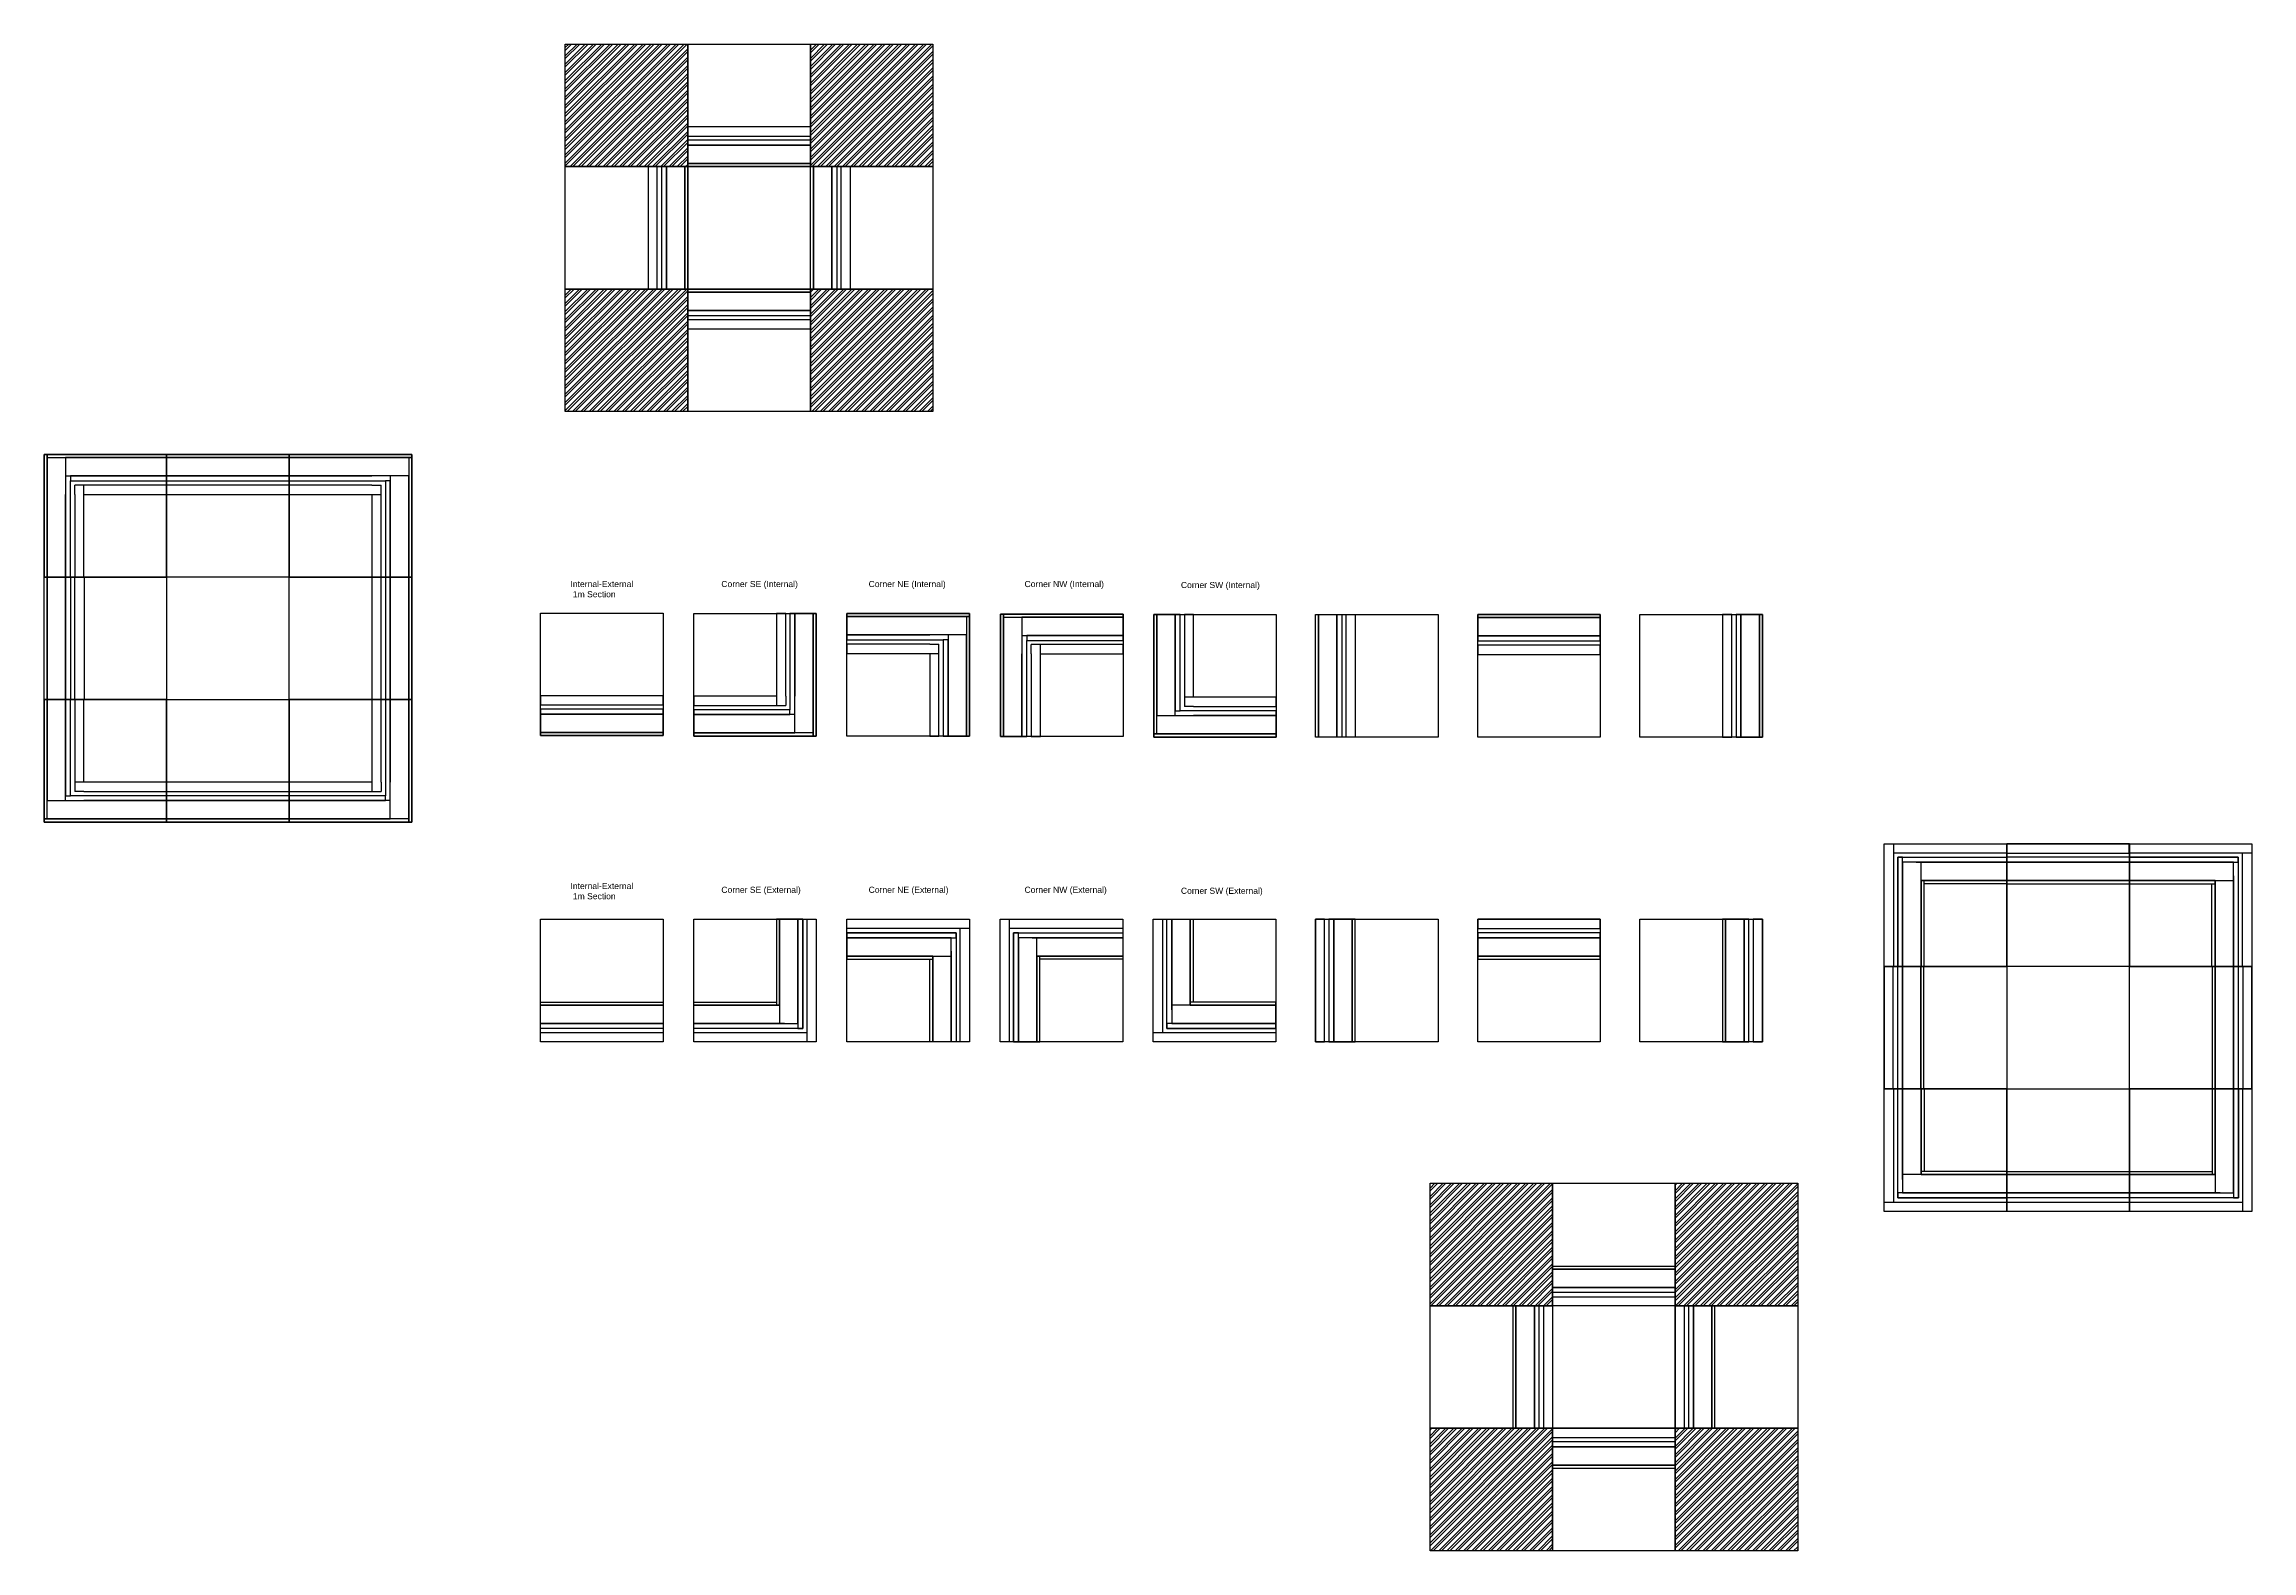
# Model space of a CAD drawing. Header units: millimetres. Extents: x -5301 to 12714, y -6651 to 5648.
import ezdxf

# ---------------------------------------------------------------- set-up
doc = ezdxf.new("R2010")
doc.units = ezdxf.units.MM
doc.styles.get("Standard").update_dxf_attribs({"font": 'arial.ttf'})

# ---------------------------------------------------------------- blocks, each defined once
blk = doc.blocks.new('Internal Corner SE')
for p, q in [((675, 325), (675, 250)), ((675, 250), (750, 250)), ((750, 325), (750, 250))]:
    blk.add_line(p, q)
for points in [[(750, 325), (750, 1000), (675, 1000), (675, 325)], [(825, 175), (825, 1000), (785, 1000), (785, 215)], [(825, 0), (975, 0), (975, 1000), (825, 1000), (825, 325)], [(675, 325), (0, 325), (0, 250), (675, 250)], [(785, 215), (0, 215), (0, 175), (785, 175), (785, 215)], [(1000, 250), (1000, 325)], [(700, 0), (775, 0)], [(810, 0), (850, 0)]]:
    blk.add_lwpolyline(points)
for points in [[(1000, 0), (1000, 1000), (975, 1000), (975, 0)], [(0, 25), (825, 25), (825, 175), (0, 175)], [(0, 0), (975, 0), (975, 25), (0, 25)]]:
    blk.add_lwpolyline(points, close=True)
blk = doc.blocks.new('Internal-External 1m')
for points in [[(-250, 329), (-1250, 329), (-1250, 254), (-250, 254)], [(-250, 219), (-1250, 219), (-1250, 179), (-250, 179), (-250, 219)], [(-250, 254), (-250, 329)], [(-550, 4), (-475, 4)], [(-440, 4), (-400, 4)]]:
    blk.add_lwpolyline(points)
for points in [[(-1250, 29), (-250, 29), (-250, 179), (-1250, 179)], [(-1250, 4), (-250, 4), (-250, 29), (-1250, 29)]]:
    blk.add_lwpolyline(points, close=True)
blk = doc.blocks.new('Corner SE External')
for p, q in [((890, -1496), (890, -2386)), ((740, -2346), (850, -2346))]:
    blk.add_line(p, q)
for points in [[(700, -1496), (675, -1496), (675, -2196), (700, -2196)], [(850, -1496), (700, -1496), (700, -2346), (850, -2346)], [(890, -1496), (850, -1496), (850, -2386), (890, -2386)], [(1000, -2496), (925, -2496), (925, -1496), (1000, -1496)]]:
    blk.add_lwpolyline(points, close=True)
for points in [[(700, -2196), (0, -2196), (0, -2171), (675, -2171)], [(740, -2346), (0, -2346), (0, -2196), (700, -2196)], [(1000, -2171), (1000, -2196)], [(1000, -2196), (1000, -2346)], [(890, -2386), (0, -2386), (0, -2346), (740, -2346)], [(1000, -2496), (0, -2496), (0, -2421), (925, -2421)], [(1000, -2346), (1000, -2386)], [(1000, -2421), (1000, -2496)]]:
    blk.add_lwpolyline(points)

msp = doc.modelspace()

# ---------------------------------------------------------------- hatches: boundary and pattern name
at = {"true_color": 0xcd2027}
h = msp.add_hatch(dxfattribs=at)
h.set_pattern_fill('ANSI32', color=242, scale=5)
h.paths.add_polyline_path([(1952, 3648), (952, 3648), (952, 2648), (1952, 2648)])
h.paths.add_polyline_path([(1952, 5648), (952, 5648), (952, 4648), (1952, 4648)])
h.paths.add_polyline_path([(-48, 5648), (-1048, 5648), (-1048, 4648), (-48, 4648)])
h.paths.add_polyline_path([(-48, 3648), (-1048, 3648), (-1048, 2648), (-48, 2648)])
h.paths.add_polyline_path([(7008, -3651), (6008, -3651), (6008, -4651), (7008, -4651)])
h.paths.add_polyline_path([(9008, -3651), (8008, -3651), (8008, -4651), (9008, -4651)])
h.paths.add_polyline_path([(9008, -5651), (8008, -5651), (8008, -6651), (9008, -6651)])
h.paths.add_polyline_path([(7008, -5651), (6008, -5651), (6008, -6651), (7008, -6651)])

# ---------------------------------------------------------------- linework, layer by layer
at = {"color": 242, "true_color": 0xcd2027}
for points in [[(-1048, 5648), (-48, 5648), (-48, 4648), (-1048, 4648)], [(-48, 5648), (952, 5648), (952, 4648), (-48, 4648)], [(952, 4648), (-48, 4648), (-48, 5648), (952, 5648)], [(-48, 5648), (952, 5648), (952, 4648), (-48, 4648)], [(-48, 5648), (952, 5648), (952, 4648), (-48, 4648)], [(-48, 5648), (952, 5648), (952, 4648), (-48, 4648)], [(952, 5648), (1952, 5648), (1952, 4648), (952, 4648)], [(-1048, 4648), (-48, 4648), (-48, 3648), (-1048, 3648)], [(-48, 3648), (-1048, 3648), (-1048, 4648), (-48, 4648)], [(-48, 3648), (-1048, 3648), (-1048, 4648), (-48, 4648)], [(952, 4648), (1952, 4648), (1952, 3648), (952, 3648)], [(1952, 3648), (952, 3648), (952, 4648), (1952, 4648)], [(952, 4648), (1952, 4648), (1952, 3648), (952, 3648)], [(952, 4648), (1952, 4648), (1952, 3648), (952, 3648)], [(952, 4648), (1952, 4648), (1952, 3648), (952, 3648)], [(-1048, 3648), (-48, 3648), (-48, 2648), (-1048, 2648)], [(-48, 2648), (-1048, 2648), (-1048, 3648), (-48, 3648)], [(-48, 3648), (952, 3648), (952, 2648), (-48, 2648)], [(952, 2648), (-48, 2648), (-48, 3648), (952, 3648)], [(-48, 3648), (952, 3648), (952, 2648), (-48, 2648)], [(952, 3648), (952, 2648), (-48, 2648), (-48, 3648)], [(952, 3648), (952, 2648), (-48, 2648), (-48, 3648)], [(952, 3648), (1952, 3648), (1952, 2648), (952, 2648)], [(1952, 2648), (952, 2648), (952, 3648), (1952, 3648)], [(-5301, 2298), (-4301, 2298), (-4301, 1298), (-5301, 1298)], [(-5301, 2298), (-4301, 2298), (-4301, 1298), (-5301, 1298)], [(-4301, 2298), (-3301, 2298), (-3301, 1298), (-4301, 1298)], [(-3301, 2298), (-3301, 1298), (-4301, 1298), (-4301, 2298)], [(-3301, 2298), (-3301, 1298), (-4301, 1298), (-4301, 2298)], [(-3301, 2298), (-2301, 2298), (-2301, 1298), (-3301, 1298)], [(-3301, 2298), (-2301, 2298), (-2301, 1298), (-3301, 1298)], [(-3301, 2298), (-2301, 2298), (-2301, 1298), (-3301, 1298)], [(-5301, 1298), (-4301, 1298), (-4301, 298), (-5301, 298)], [(-5301, 1298), (-4301, 1298), (-4301, 298), (-5301, 298)], [(-5301, 1298), (-4301, 1298), (-4301, 298), (-5301, 298)], [(-3301, 1298), (-2301, 1298), (-2301, 298), (-3301, 298)], [(-2301, 298), (-3301, 298), (-3301, 1298), (-2301, 1298)], [(-2301, 298), (-3301, 298), (-3301, 1298), (-2301, 1298)], [(-1250, 1004), (-250, 1004), (-250, 4), (-1250, 4)], [(0, 1000), (1000, 1000), (1000, 0), (0, 0)], [(1250, 1000), (2250, 1000), (2250, 0), (1250, 0)], [(2503, 996), (3503, 996), (3503, -4), (2503, -4)], [(3753, 992), (4753, 992), (4753, -8), (3753, -8)], [(5073, 992), (6073, 992), (6073, -8), (5073, -8)], [(7397, 992), (7397, -8), (6397, -8), (6397, 992)], [(8720, -8), (7720, -8), (7720, 992), (8720, 992)], [(-5301, 298), (-4301, 298), (-4301, -702), (-5301, -702)], [(-5301, 298), (-4301, 298), (-4301, -702), (-5301, -702)], [(-5301, 298), (-4301, 298), (-4301, -702), (-5301, -702)], [(-4301, 298), (-3301, 298), (-3301, -702), (-4301, -702)], [(-4301, 298), (-3301, 298), (-3301, -702), (-4301, -702)], [(-4301, 298), (-3301, 298), (-3301, -702), (-4301, -702)], [(-3301, 298), (-2301, 298), (-2301, -702), (-3301, -702)], [(-3301, 298), (-2301, 298), (-2301, -702), (-3301, -702)], [(-3301, 298), (-2301, 298), (-2301, -702), (-3301, -702)], [(9714, -880), (10714, -880), (10714, -1880), (9714, -1880)], [(9714, -880), (10714, -880), (10714, -1880), (9714, -1880)], [(10714, -880), (11714, -880), (11714, -1880), (10714, -1880)], [(11714, -880), (11714, -1880), (10714, -1880), (10714, -880)], [(11714, -880), (12714, -880), (12714, -1880), (11714, -1880)], [(11714, -880), (12714, -880), (12714, -1880), (11714, -1880)], [(-1250, -1496), (-250, -1496), (-250, -2496), (-1250, -2496)], [(0, -1496), (1000, -1496), (1000, -2496), (0, -2496)], [(1250, -1496), (2250, -1496), (2250, -2496), (1250, -2496)], [(2500, -1496), (3500, -1496), (3500, -2496), (2500, -2496)], [(3750, -1496), (4750, -1496), (4750, -2496), (3750, -2496)], [(5073, -1496), (6073, -1496), (6073, -2496), (5073, -2496)], [(7397, -1496), (7397, -2496), (6397, -2496), (6397, -1496)], [(8720, -2496), (7720, -2496), (7720, -1496), (8720, -1496)], [(9714, -1880), (10714, -1880), (10714, -2880), (9714, -2880)], [(9714, -1880), (10714, -1880), (10714, -2880), (9714, -2880)], [(11714, -1880), (12714, -1880), (12714, -2880), (11714, -2880)], [(12714, -2880), (11714, -2880), (11714, -1880), (12714, -1880)], [(9714, -2880), (10714, -2880), (10714, -3880), (9714, -3880)], [(9714, -2880), (10714, -2880), (10714, -3880), (9714, -3880)], [(10714, -2880), (11714, -2880), (11714, -3880), (10714, -3880)], [(10714, -2880), (11714, -2880), (11714, -3880), (10714, -3880)], [(11714, -2880), (12714, -2880), (12714, -3880), (11714, -3880)], [(11714, -2880), (12714, -2880), (12714, -3880), (11714, -3880)], [(6008, -3651), (7008, -3651), (7008, -4651), (6008, -4651)], [(6008, -3651), (7008, -3651), (7008, -4651), (6008, -4651)], [(7008, -3651), (8008, -3651), (8008, -4651), (7008, -4651)], [(7008, -3651), (8008, -3651), (8008, -4651), (7008, -4651)], [(7008, -3651), (8008, -3651), (8008, -4651), (7008, -4651)], [(8008, -3651), (9008, -3651), (9008, -4651), (8008, -4651)], [(8008, -3651), (9008, -3651), (9008, -4651), (8008, -4651)], [(7008, -5651), (6008, -5651), (6008, -4651), (7008, -4651)], [(8008, -4651), (9008, -4651), (9008, -5651), (8008, -5651)], [(8008, -4651), (9008, -4651), (9008, -5651), (8008, -5651)], [(8008, -4651), (9008, -4651), (9008, -5651), (8008, -5651)], [(6008, -5651), (7008, -5651), (7008, -6651), (6008, -6651)], [(6008, -5651), (7008, -5651), (7008, -6651), (6008, -6651)], [(8008, -5651), (8008, -6651), (7008, -6651), (7008, -5651)], [(8008, -5651), (9008, -5651), (9008, -6651), (8008, -6651)], [(8008, -5651), (9008, -5651), (9008, -6651), (8008, -6651)]]:
    msp.add_lwpolyline(points, close=True, dxfattribs=at)

# ---------------------------------------------------------------- block references
for name, p in [('Internal-External 1m', (1202, 4644)), ('Internal Corner SE', (0, 0)), ('Internal Corner SE', (-3301, -702)), ('Internal-External 1m', (0, 0)), ('Internal-External 1m', (-3051, -706)), ('Internal-External 1m', (11964, -1209)), ('Corner SE External', (0, 0)), ('Internal-External 1m', (7647, -1825)), ('Corner SE External', (11714, -1384)), ('Internal-External 1m', (8258, -5980))]:
    msp.add_blockref(name, p)
for name, p, rotation in [('Internal-External 1m', (-44, 4898), 89.99999999999999), ('Internal-External 1m', (-298, 3652), 180), ('Internal Corner SE', (-4301, 2298), 180), ('Internal-External 1m', (-4551, 2302), 180), ('Internal Corner SE', (-2301, 1298), 90), ('Internal-External 1m', (-2297, 1548), 89.99999999999999), ('Internal Corner SE', (2250, 0), 90), ('Internal Corner SE', (3503, 996), 180), ('Internal Corner SE', (3753, 992), 270), ('Internal-External 1m', (6147, 996), 180), ('Internal-External 1m', (8724, 1242), 89.99999999999999), ('Internal Corner SE', (-5301, 298), 270), ('Corner SE External', (10714, -3376), 180), ('Corner SE External', (10217, -1880), 90), ('Corner SE External', (-246, -2496), 90), ('Corner SE External', (3500, -3992), 180), ('Corner SE External', (6246, -1496), 270), ('Internal-External 1m', (5402, -1246), 90.00000000000001), ('Internal-External 1m', (8391, -2746), 270), ('Internal-External 1m', (10042, -1630), 90.00000000000001), ('Internal-External 1m', (12385, -3130), 270), ('Corner SE External', (12210, -2880), 270), ('Internal-External 1m', (6680, -5901), 270), ('Internal-External 1m', (8337, -4401), 90.00000000000001)]:
    msp.add_blockref(name, p, dxfattribs=dict(rotation=rotation))
at = {"xscale": -1}
for p, rotation in [((948, 4898), 270), ((-5304, 1548), 270), ((5069, 1242), 270), ((0, -2167), 180), ((11964, -3551), 180), ((8258, -4323), 180)]:
    msp.add_blockref('Internal-External 1m', p, dxfattribs=dict(at, rotation=rotation))

# ---------------------------------------------------------------- texts
at = {"char_height": 50, "attachment_point": 1}
for s, insert in [('Internal-External\\P 1m Section', (-1006, 1266)), ('Corner SE (Internal)', (225, 1266)), ('Corner NE (Internal)', (1427, 1266)), ('Corner NW (Internal)', (2699, 1266)), ('Corner SW (Internal)', (3975, 1258)), ('Internal-External\\P 1m Section', (-1006, -1199)), ('Corner SE (External)', (225, -1230)), ('Corner NE (External)', (1427, -1230)), ('Corner NW (External)', (2699, -1230)), ('Corner SW (External)', (3975, -1238))]:
    msp.add_mtext_dynamic_manual_height_columns(s, width=15695.81, gutter_width=250, heights=[0], dxfattribs=dict(at, insert=insert))

doc.saveas('drawing.dxf')
